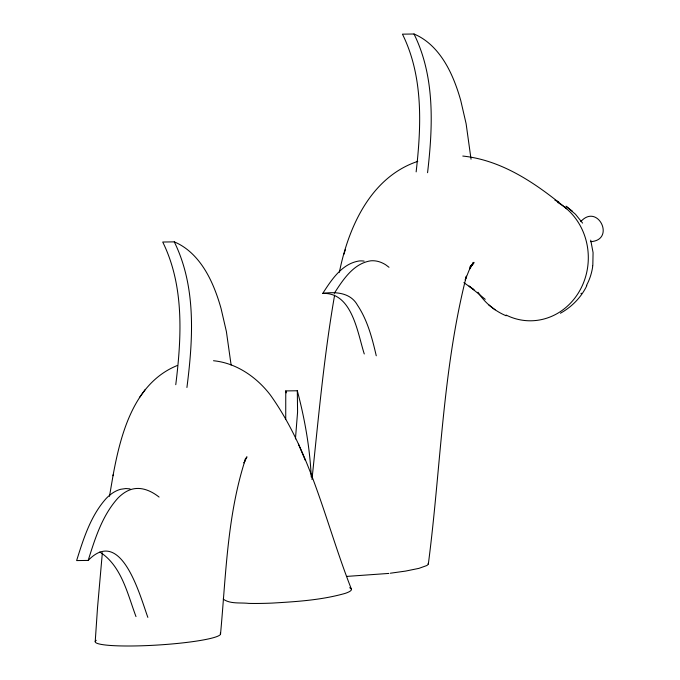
<?xml version="1.0" encoding="UTF-8"?>
<svg xmlns="http://www.w3.org/2000/svg" width="680" height="680" viewBox="0 0 680 680"><rect width="100%" height="100%" fill="white"/><g stroke="black" fill="none" stroke-linecap="round" stroke-linejoin="round"><path stroke-width="1.02" d="M390.337 573.223L405.569 571.09L418.923 568.369L426.853 565.522L428.204 564.349L428.204 563.244M285.727 419.254L285.762 390.915L297.313 390.762C304.801 418.965 309.885 447.89 311.253 477.071M95.225 641.529L97.52 607.673L102.357 552.755M220.532 634.049C225.913 576.138 227.086 516.604 244.91 460.785L243.967 462.918L246.968 456.807L244.919 459.527M223.414 598.417L223.346 599.207C230.435 604.231 240.533 602.412 248.821 603.406A56.27 6.468 -3.6 0 0 272.06 603.092C296.556 601.656 321.385 600.134 345.1 593.41A80.98 9.307 -3.6 0 0 351.45 589.526L351.407 589.135C325.805 524.229 311.559 452.685 270.385 395.046C256.683 377.102 236.376 362.984 213.503 360.74M592.824 265.633L593.071 252.603L590.725 240.167M311.967 479.451C318.469 417.92 323.995 356.167 334.611 295.162M428.349 563.975C440.861 468.154 442.476 370.132 466.395 276.156L465.231 279.905L469.132 270.198L473.416 262.403L469.514 268.736L471.231 266.058M295.443 438.923L297.576 412.063L297.313 390.762M175.763 384.693C181.602 337.297 184.441 286.076 162.724 242.029L174.275 241.868C191.114 248.863 202.835 264.052 210.562 280.058A138.839 54.332 89.2 0 1 221.068 308.55L226.398 331.594L231.115 365.041M186.923 387.498C193.086 339.175 196.418 286.858 174.275 241.868M416.143 171.879C421.37 126.029 423.487 76.636 402.45 34.161L414.001 34C430.839 40.995 442.561 56.177 450.287 72.191A138.839 54.332 89.2 0 1 460.793 100.683L466.114 123.726L471.044 159.222M427.567 172.712C432.922 126.556 435.183 76.789 414.001 34M113.016 475.754L113.203 474.674C120.853 433.364 134.164 382.993 177.233 365.534M109.48 496.298L113.203 474.674M339.363 272.306C348.432 227.128 370.727 177.106 417.784 161.356M344.029 254.158L345.278 249.773M130.042 488.886L125.859 488.537L120.751 489.277A138.839 54.332 89.2 0 0 106.199 498.457C90.618 515.831 83.487 538.755 76.627 560.583L88.179 560.422C95.038 538.594 102.178 515.678 117.751 498.304A138.839 54.332 89.2 0 1 132.311 489.124C141.958 486.659 151.648 491.156 159.086 497.063M586.84 285.608C581.273 297.33 571.736 306.96 560.431 313.233M376.261 355.784C372.207 338.283 367.565 320.348 357.493 305.209C350.506 292.476 335.512 291.609 322.753 293.394C331.483 279.888 341.878 263.687 359.091 260.984A138.839 54.332 89.2 0 1 364.149 261.12M334.313 293.233C343.034 279.735 353.438 263.525 370.642 260.831A138.839 54.332 89.2 0 1 385.713 264.809L389.011 267.282M145.375 389.342L139.383 397.638M471.631 265.396L473.969 262.344L469.931 266.815M580.822 221.552C597.89 202.648 615.986 240.125 590.639 241.663M88.179 560.422C121.499 525.997 140.123 596.198 147.849 617.38M471.469 265.421L473.807 263.126L470.645 266.169M388.798 573.402L388.331 573.452M388.178 573.469L346.579 576.419M322.753 293.394C352.333 292.273 357.484 332.885 364.267 353.966M462.791 156.052C502.452 160.182 536.698 183.974 566.61 208.777M554.906 200.234L558.713 201.909M506.166 315.792C494.725 310.99 484.67 302.719 478.014 292.213M349.707 587.664L351.407 589.135M99.807 552.015C121.601 565.819 127.492 593.938 135.992 616.59M463.879 282.65L474.011 289.816L469.089 286.076L485.231 299.302M569.262 208.751L565.99 206.193L575.492 214.268L582.582 223.091M569.356 208.837L572.475 211.284M491.725 307.181L495.091 309.833M488.606 304.742L491.81 307.275M298.486 444.202L305.405 460.53M285.762 390.915L286.254 392.87M220.218 633.182A62.79 7.216 -3.6 0 1 155.329 645.175A62.79 7.216 -3.6 0 1 96.263 640.296M557.549 202.368A62.79 57.774 -88.3 0 1 582.275 285.685A62.79 57.774 -88.3 0 1 506.133 315.052M592.492 266.05A61.523 7.072 -3.6 0 1 592.705 266.492A57.545 52.547 71.4 0 1 586.653 285.141M581.358 293.207A57.545 52.547 71.4 0 1 580.95 293.709"/></g></svg>
